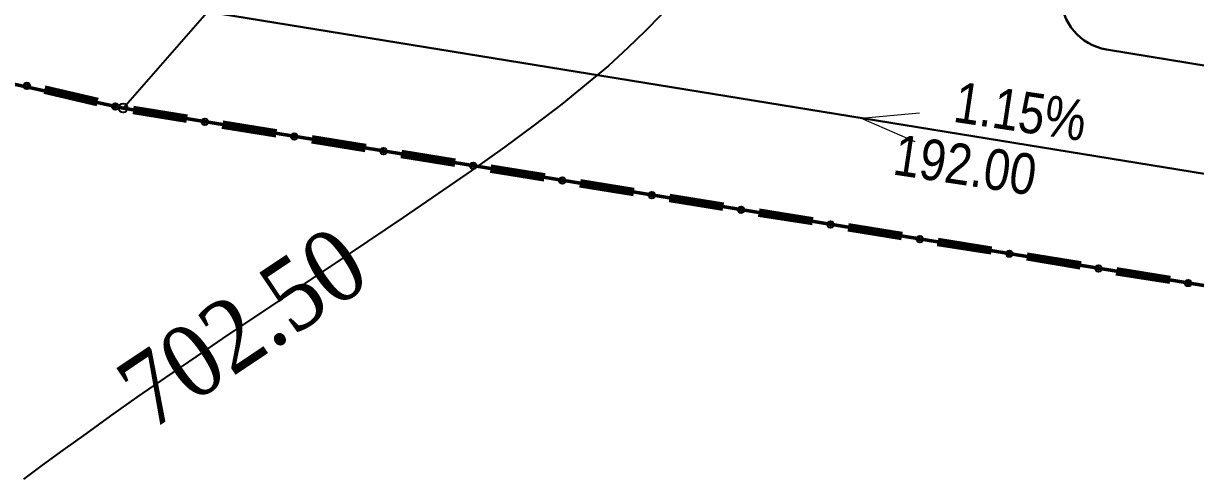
# Model space of a CAD drawing. Header units: millimetres. Extents: x 1353783 to 6492029790, y -7276956 to -512500.
# Drawn here: x 9971635 to 9978106, y -2858073 to -2855559 of the extents above; entities that cross this region are included whole.
import ezdxf

# ---------------------------------------------------------------- set-up
doc = ezdxf.new("R2010")
doc.units = ezdxf.units.MM
doc.linetypes.add('CONTI', pattern=[0])
doc.layers.get('Defpoints').update_dxf_attribs({"color": 255})
for name, color, linetype in [('GORIZUNKNOWN', 32, 'CONTI'), ('PI_DTГРАНИЦЫ', 10, 'CONTI'), ('SIT_LГРАНИЦЫ', 10, 'CONTI'), ('ГРАНИЦЫ', 7, 'CONTI'), ('РЕЛЬЕФ', 7, 'CONTI')]:
    doc.layers.add(name, color=color, linetype=linetype)
for name, color, linetype, lineweight in [('ГП-Граница учасика ИЖС', 3, 'Continuous', 5), ('ГР.УЧ', 12, 'ограждение1', 40), ('РАЗМЕР', 162, 'Continuous', 20)]:
    doc.layers.add(name, color=color, linetype=linetype, lineweight=lineweight)
doc.styles.get("Standard").update_dxf_attribs({"font": 'Arial Narrow.ttf'})
doc.styles.add('tandem1', font='', dxfattribs={"width": 0.9})
doc.styles.get('tandem1').set_extended_font_data('Times New Roman')
doc.linetypes.add('ограждение1', pattern='A,6.35,-2.54,[133,ltypeshp.shx,S=2.54,R=0,X=-2.54,Y=0],-2.54,25.4', length=36.83)

# ---------------------------------------------------------------- blocks, each defined once
blk = doc.blocks.new('оо')
at = {"layer": 'GORIZUNKNOWN', "color": 9, "true_color": 0xc7c8ca}
blk.add_lwpolyline([(222767.623, -3431831.422), (222767.063, -3431831.712), (222766.463, -3431832.002), (222765.803, -3431832.312), (222765.063, -3431832.612), (222764.253, -3431832.932), (222763.353, -3431833.252), (222762.383, -3431833.582), (222761.343, -3431833.912), (222760.253, -3431834.242), (222759.133, -3431834.572), (222757.993, -3431834.902), (222756.853, -3431835.232), (222755.713, -3431835.552), (222754.603, -3431835.872), (222753.533, -3431836.182), (222752.503, -3431836.482), (222751.533, -3431836.772), (222750.613, -3431837.052), (222749.763, -3431837.322), (222748.963, -3431837.582), (222748.223, -3431837.822), (222747.553, -3431838.042), (222746.943, -3431838.252)], dxfattribs=at)
at = {"layer": 'PI_DTГРАНИЦЫ', "color": 9, "true_color": 0xc7c8ca}
blk.add_circle((222752.693, -3431829.332), 0.125, dxfattribs=at)
blk.add_point((222752.693, -3431829.332), dxfattribs=at)
at = {"layer": 'SIT_LГРАНИЦЫ', "color": 9, "true_color": 0xc7c8ca}
for p, q in [((222752.023, -3431829.042), (222750.743, -3431828.272)), ((222752.053, -3431829.002), (222750.763, -3431828.232)), ((222752.073, -3431828.962), (222750.783, -3431828.192)), ((222752.093, -3431828.922), (222750.813, -3431828.152)), ((222752.123, -3431828.882), (222750.833, -3431828.112)), ((222754.233, -3431830.232), (222752.903, -3431829.552)), ((222754.253, -3431830.192), (222752.923, -3431829.512)), ((222754.283, -3431830.152), (222752.943, -3431829.472)), ((222754.303, -3431830.112), (222752.963, -3431829.432)), ((222754.323, -3431830.072), (222752.983, -3431829.392)), ((222756.523, -3431831.252), (222755.193, -3431830.572)), ((222756.543, -3431831.212), (222755.213, -3431830.532)), ((222756.463, -3431831.372), (222755.123, -3431830.692)), ((222756.483, -3431831.332), (222755.143, -3431830.652)), ((222756.503, -3431831.292), (222755.173, -3431830.612)), ((222758.683, -3431832.512), (222757.353, -3431831.832)), ((222758.703, -3431832.472), (222757.373, -3431831.792)), ((222758.733, -3431832.432), (222757.393, -3431831.752)), ((222758.753, -3431832.392), (222757.413, -3431831.712)), ((222758.773, -3431832.352), (222757.433, -3431831.672)), ((222760.973, -3431833.532), (222759.643, -3431832.852)), ((222760.993, -3431833.492), (222759.663, -3431832.812)), ((222760.913, -3431833.652), (222759.573, -3431832.972)), ((222760.933, -3431833.612), (222759.593, -3431832.932)), ((222760.953, -3431833.572), (222759.623, -3431832.892)), ((222763.133, -3431834.792), (222761.803, -3431834.112)), ((222763.153, -3431834.752), (222761.823, -3431834.072)), ((222763.183, -3431834.712), (222761.843, -3431834.032)), ((222763.203, -3431834.672), (222761.863, -3431833.992)), ((222763.223, -3431834.632), (222761.883, -3431833.952)), ((222765.443, -3431835.772), (222764.113, -3431835.092)), ((222765.363, -3431835.932), (222764.023, -3431835.252)), ((222765.383, -3431835.892), (222764.043, -3431835.212)), ((222765.403, -3431835.852), (222764.073, -3431835.172)), ((222765.423, -3431835.812), (222764.093, -3431835.132)), ((222767.583, -3431837.072), (222766.253, -3431836.392)), ((222767.603, -3431837.032), (222766.273, -3431836.352)), ((222767.633, -3431836.992), (222766.293, -3431836.312)), ((222767.653, -3431836.952), (222766.313, -3431836.272)), ((222767.673, -3431836.912), (222766.333, -3431836.232)), ((222769.893, -3431838.052), (222768.563, -3431837.372)), ((222769.813, -3431838.212), (222768.473, -3431837.532)), ((222769.833, -3431838.172), (222768.493, -3431837.492)), ((222769.853, -3431838.132), (222768.523, -3431837.452)), ((222769.873, -3431838.092), (222768.543, -3431837.412)), ((222772.033, -3431839.352), (222770.703, -3431838.672)), ((222772.053, -3431839.312), (222770.723, -3431838.632)), ((222772.083, -3431839.272), (222770.743, -3431838.592)), ((222772.103, -3431839.232), (222770.763, -3431838.552)), ((222772.123, -3431839.192), (222770.783, -3431838.512)), ((222774.263, -3431840.492), (222772.923, -3431839.812)), ((222774.283, -3431840.452), (222772.943, -3431839.772)), ((222774.303, -3431840.412), (222772.973, -3431839.732)), ((222774.323, -3431840.372), (222772.993, -3431839.692)), ((222774.343, -3431840.332), (222773.013, -3431839.652)), ((222776.503, -3431841.592), (222775.173, -3431840.912)), ((222776.533, -3431841.552), (222775.193, -3431840.872)), ((222776.553, -3431841.512), (222775.213, -3431840.832)), ((222776.573, -3431841.472), (222775.233, -3431840.792)), ((222776.483, -3431841.632), (222775.153, -3431840.952)), ((222778.713, -3431842.772), (222777.373, -3431842.092)), ((222778.733, -3431842.732), (222777.393, -3431842.052)), ((222778.753, -3431842.692), (222777.423, -3431842.012)), ((222778.773, -3431842.652), (222777.443, -3431841.972)), ((222778.793, -3431842.612), (222777.463, -3431841.932))]:
    blk.add_line(p, q, dxfattribs=at)
for centre, radius in [((222750.353, -3431827.932), 0.09), ((222750.353, -3431827.932), 0.04), ((222752.503, -3431829.222), 0.09), ((222752.503, -3431829.222), 0.04), ((222754.723, -3431830.382), 0.09), ((222754.723, -3431830.382), 0.04), ((222756.953, -3431831.522), 0.09), ((222756.953, -3431831.522), 0.04), ((222759.173, -3431832.662), 0.09), ((222759.173, -3431832.662), 0.04), ((222761.403, -3431833.802), 0.09), ((222761.403, -3431833.802), 0.04), ((222763.623, -3431834.942), 0.09), ((222763.623, -3431834.942), 0.04), ((222765.853, -3431836.082), 0.09), ((222765.853, -3431836.082), 0.04), ((222768.073, -3431837.222), 0.09), ((222768.073, -3431837.222), 0.04), ((222770.303, -3431838.362), 0.09), ((222770.303, -3431838.362), 0.04), ((222772.523, -3431839.502), 0.09), ((222772.523, -3431839.502), 0.04), ((222774.753, -3431840.642), 0.09), ((222774.753, -3431840.642), 0.04), ((222776.973, -3431841.782), 0.09), ((222776.973, -3431841.782), 0.04), ((222779.203, -3431842.922), 0.09), ((222779.203, -3431842.922), 0.04)]:
    blk.add_circle(centre, radius, dxfattribs=at)
at = {"layer": 'ГРАНИЦЫ', "color": 9, "linetype": 'CONTI', "true_color": 0xc7c8ca}
blk.add_line((222752.693, -3431829.332), (222757.793, -3431826.262), dxfattribs=at)
blk.add_circle((222752.693, -3431829.332), 0.125, dxfattribs=at)

msp = doc.modelspace()

# ---------------------------------------------------------------- linework, layer by layer
at = {"layer": 'Defpoints', "lineweight": 0, "ltscale": 100}
msp.add_line((9972290.9, -2855435), (9982998.2, -2857178.2), dxfattribs=at)
at = {"layer": 'Defpoints', "color": 18, "lineweight": 20}
for q in [(9976580.9, -2856052.6), (9976555.3, -2856210.1), (9977556.9, -2856292.3)]:
    msp.add_line((9976259.1, -2856081.1), q, dxfattribs=at)
at = {"layer": 'ГП-Граница учасика ИЖС', "color": 251, "lineweight": 30, "ltscale": 100}
msp.add_lwpolyline([(9977362.4, -2854257.3), (9977362.4, -2855405.8, 0.367288), (9977613.7, -2855701.9), (9981833.7, -2856395.1, 0.46275), (9982182.4, -2856099.1), (9982182.4, -2855275.9)], format="xyb", dxfattribs=at)
at = {"layer": 'ГР.УЧ', "lineweight": 50, "ltscale": 50}
msp.add_lwpolyline([(9989974.7, -2788087), (9980999.9, -2784252.7), (9971209.8, -2783594.9), (9961622.1, -2784090.5), (9956026.4, -2789101.7), (9952562.4, -2798133.6), (9952562.4, -2851699.5), (9972185.4, -2856026.2), (9982830, -2857774.9), (9996494.1, -2858056.4)], dxfattribs=at)
at = {"layer": 'РАЗМЕР', "lineweight": 30, "ltscale": 100, "elevation": -7.3}
msp.add_lwpolyline([(9958662.4, -2852430), (9972417.6, -2855455.6), (9982998.2, -2857178.2), (9996556.6, -2857457.5)], dxfattribs=at)

# ---------------------------------------------------------------- block references
at = {"layer": 'РЕЛЬЕФ', "color": 240, "lineweight": 30, "true_color": 0xed1f24, "xscale": 200.0000000000001, "yscale": 200.0000000000001, "zscale": 200.0000000000001, "rotation": 17.80578495452471}
msp.add_blockref('оо', (-242329121, 637008728.1), dxfattribs=at)

# ---------------------------------------------------------------- texts
at = {"layer": 'Defpoints', "color": 18, "lineweight": 20, "insert": (9976427, -2856395.1), "char_height": 225, "width": 1025.425, "attachment_point": 7, "rotation": 351.44073, "line_spacing_factor": 0.9}
msp.add_mtext('{\\C1;    1.15%\\P\\pi329.63659;}192.00', dxfattribs=at)
at = {"layer": 'Defpoints', "color": 252, "true_color": 0x939598, "insert": (9972846.6, -2857239.3, 0.8), "char_height": 396, "width": 748.003, "attachment_point": 5, "rotation": 33.73526, "style": 'tandem1'}
msp.add_mtext('702.50', dxfattribs=at)

doc.saveas('drawing.dxf')
